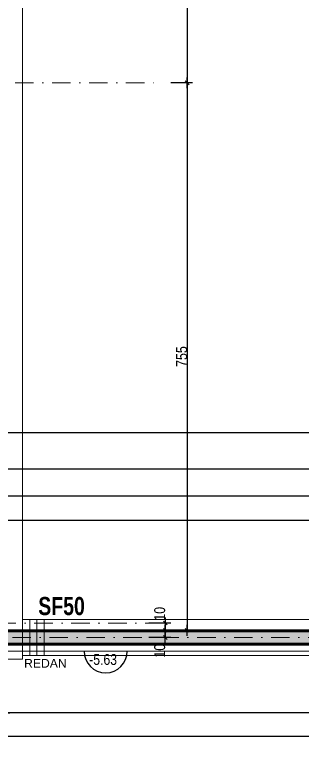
# Model space of a CAD drawing. Header units: centimetres. Extents: x 16433 to 114398, y -50094 to -12305.
# Drawn here: x 31896 to 32291, y -39192 to -38168 of the extents above; entities that cross this region are included whole.
import ezdxf
from ezdxf.enums import TextEntityAlignment as Align

# ---------------------------------------------------------------- set-up
doc = ezdxf.new("R2010")
doc.units = ezdxf.units.CM
doc.header["$LTSCALE"] = 0.5
doc.linetypes.add('TIRETPTX2', pattern=[50.8, 25.4, -12.7, 0, -12.7])
doc.layers.get('DEFPOINTS').update_dxf_attribs({"linetype": 'CONTINUOUS'})
for name, color, linetype in [('01_Cad_2', 5, 'CONTINUOUS'), ('01_cote_gen', 4, 'CONTINUOUS'), ('01_poch_murs', 253, 'CONTINUOUS'), ('01_texte', 230, 'CONTINUOUS'), ('AA_COTES', 2, 'CONTINUOUS')]:
    doc.layers.add(name, color=color, linetype=linetype)
for name, color, linetype, lineweight in [('01_murs_coup', 5, 'CONTINUOUS', 60), ('01_sem', 42, 'CONTINUOUS', 15), ('01_tram_axes', 2, 'TIRETPTX2', 9)]:
    doc.layers.add(name, color=color, linetype=linetype, lineweight=lineweight)
doc.styles.add('ARIAL', font='arial.ttf')
doc.styles.add('impact', font='impact.ttf')
doc.styles.add('MATTE_TXT', font='arial.ttf')
doc.styles.add('STYLE2', font='ARIALN.TTF')
doc.dimstyles.new('JB50', dxfattribs={"dimscale": 0.1, "dimtxt": 150, "dimasz": 15, "dimexe": 0.1, "dimexo": 0.1, "dimgap": 0.09, "dimtad": 1, "dimdec": 1, "dimdsep": 46, "dimtxsty": 'STYLE2', "dimblk1": 'BOND_G', "dimblk2": 'BOND_D', "dimsah": 1, "dimcen": 1.5, "dimdle": 0.01, "dimse1": 1, "dimse2": 1, "dimclrd": 4, "dimclre": 2, "dimclrt": 6, "dimazin": 2, "dimtfac": 2.333333, "dimtdec": 1, "dimtix": 1, "dimtmove": 2, "dimatfit": 3, "dimldrblk": 'BOND_G', "dimfxl": 1, "dimtolj": 1, "dimtzin": 0, "dimarcsym": 0})

# ---------------------------------------------------------------- blocks, each defined once
blk = doc.blocks.new('BOND_G')
at = {"layer": 'AA_COTES', "color": 0}
for p, q in [((0, -5), (0, 15)), ((5, 0), (-5, 0)), ((1.77, 1.77), (-1.77, -1.77))]:
    blk.add_line(p, q, dxfattribs=at)
blk = doc.blocks.new('BOND_D')
at = {"layer": 'AA_COTES', "color": 0}
for p, q in [((5, 0), (-5, 0)), ((-1.77, -1.77), (1.77, 1.77)), ((0, 5), (0, -15))]:
    blk.add_line(p, q, dxfattribs=at)
blk = doc.blocks.new('*D3814')
at = {"layer": '01_cote_gen', "color": 4, "lineweight": -2, "ltscale": 2, "transparency": 16777216}
blk.add_line((32133, -37696), (32133, -38260.1), dxfattribs=at)
at = {"layer": 'DEFPOINTS', "color": 0, "ltscale": 2}
for p in [(32099.1, -37694.5), (32077.2, -38261.6), (32133, -38261.6)]:
    blk.add_point(p, dxfattribs=at)
at = {"layer": '01_cote_gen', "color": 4, "lineweight": -2, "ltscale": 2, "transparency": 16777216, "xscale": 1.5, "yscale": 1.5, "zscale": 1.5}
for name, p, rotation in [('BOND_G', (32133, -37694.5), 90), ('BOND_D', (32133, -38261.6), 270)]:
    blk.add_blockref(name, p, dxfattribs=dict(at, rotation=rotation))
at = {"layer": '01_cote_gen', "color": 6, "ltscale": 2, "transparency": 16777216, "insert": (32125.3, -37978.1), "char_height": 15, "attachment_point": 5, "rotation": 90, "style": 'STYLE2'}
blk.add_mtext('\\A1;567', dxfattribs=at)
blk = doc.blocks.new('*D3815')
at = {"layer": '01_cote_gen', "color": 4, "lineweight": -2, "ltscale": 2, "transparency": 16777216}
blk.add_line((32133, -38263.1), (32133, -39015.1), dxfattribs=at)
at = {"layer": 'DEFPOINTS', "color": 0, "ltscale": 2}
for p in [(32099.1, -38261.6), (32099.1, -39016.6), (32133, -39016.6)]:
    blk.add_point(p, dxfattribs=at)
at = {"layer": '01_cote_gen', "color": 4, "lineweight": -2, "ltscale": 2, "transparency": 16777216, "xscale": 1.5, "yscale": 1.5, "zscale": 1.5}
for name, p, rotation in [('BOND_G', (32133, -38261.6), 90), ('BOND_D', (32133, -39016.6), 270)]:
    blk.add_blockref(name, p, dxfattribs=dict(at, rotation=rotation))
at = {"layer": '01_cote_gen', "color": 6, "ltscale": 2, "transparency": 16777216, "insert": (32125.4, -38639.1), "char_height": 15, "attachment_point": 5, "rotation": 90, "style": 'STYLE2'}
blk.add_mtext('\\A1;755', dxfattribs=at)
blk = doc.blocks.new('*D3816')
at = {"layer": '01_cote_gen', "color": 4, "lineweight": -2, "ltscale": 2, "transparency": 16777216}
blk.add_line((32102.9, -39008.1), (32102.9, -39015.1), dxfattribs=at)
at = {"layer": 'DEFPOINTS', "color": 0, "ltscale": 2}
for p in [(32105.4, -39006.6), (32102.9, -39016.6), (32123.1, -39016.6)]:
    blk.add_point(p, dxfattribs=at)
at = {"layer": '01_cote_gen', "color": 4, "lineweight": -2, "ltscale": 2, "transparency": 16777216, "xscale": 1.5, "yscale": 1.5, "zscale": 1.5}
for name, p, rotation in [('BOND_G', (32102.9, -39006.6), 90), ('BOND_D', (32102.9, -39016.6), 270)]:
    blk.add_blockref(name, p, dxfattribs=dict(at, rotation=rotation))
at = {"layer": '01_cote_gen', "color": 6, "ltscale": 2, "transparency": 16777216, "insert": (32095.2, -38993.9), "char_height": 15, "attachment_point": 5, "rotation": 90, "style": 'STYLE2'}
blk.add_mtext('\\A1;10', dxfattribs=at)
blk = doc.blocks.new('*D3817')
at = {"layer": '01_cote_gen', "color": 4, "lineweight": -2, "ltscale": 2, "transparency": 16777216}
blk.add_line((32102.9, -39018.1), (32102.9, -39025.1), dxfattribs=at)
at = {"layer": 'DEFPOINTS', "color": 0, "ltscale": 2}
for p in [(32099.9, -39016.6), (32100.7, -39026.6), (32102.9, -39026.6)]:
    blk.add_point(p, dxfattribs=at)
at = {"layer": '01_cote_gen', "color": 4, "lineweight": -2, "ltscale": 2, "transparency": 16777216, "xscale": 1.5, "yscale": 1.5, "zscale": 1.5}
for name, p, rotation in [('BOND_G', (32102.9, -39016.6), 90), ('BOND_D', (32102.9, -39026.6), 270)]:
    blk.add_blockref(name, p, dxfattribs=dict(at, rotation=rotation))
at = {"layer": '01_cote_gen', "color": 6, "ltscale": 2, "transparency": 16777216, "insert": (32095.2, -39044.8), "char_height": 15, "attachment_point": 5, "rotation": 90, "style": 'STYLE2'}
blk.add_mtext('\\A1;10', dxfattribs=at)
blk = doc.blocks.new('*D3849')
at = {"layer": '01_cote_gen', "color": 4, "lineweight": -2, "ltscale": 2, "transparency": 16777216}
blk.add_line((31882.7, -38864.6), (33571.6, -38864.6), dxfattribs=at)
at = {"layer": 'DEFPOINTS', "color": 0, "ltscale": 2}
for p in [(33573.1, -38864.6), (33573.1, -38917.4), (31881.2, -39099.4)]:
    blk.add_point(p, dxfattribs=at)
at = {"layer": '01_cote_gen', "color": 4, "lineweight": -2, "ltscale": 2, "transparency": 16777216, "xscale": 1.5, "yscale": 1.5, "zscale": 1.5, "rotation": 180}
blk.add_blockref('BOND_G', (31881.2, -38864.6), dxfattribs=at)
at = {"layer": '01_cote_gen', "color": 4, "lineweight": -2, "ltscale": 2, "transparency": 16777216, "xscale": 1.5, "yscale": 1.5, "zscale": 1.5}
blk.add_blockref('BOND_D', (33573.1, -38864.6), dxfattribs=at)
at = {"layer": '01_cote_gen', "color": 6, "ltscale": 2, "transparency": 16777216, "insert": (32727.2, -38856.9), "char_height": 15, "attachment_point": 5, "style": 'STYLE2'}
blk.add_mtext('\\A1;1692', dxfattribs=at)
blk = doc.blocks.new('*D3855')
at = {"layer": '01_cote_gen', "color": 4, "lineweight": -2, "ltscale": 2, "transparency": 16777216}
blk.add_line((31882.7, -38831), (33741.7, -38831), dxfattribs=at)
at = {"layer": 'DEFPOINTS', "color": 0, "ltscale": 2}
for p in [(31881.2, -38823.5), (33743.2, -38831), (33743.2, -38857.1)]:
    blk.add_point(p, dxfattribs=at)
at = {"layer": '01_cote_gen', "color": 4, "lineweight": -2, "ltscale": 2, "transparency": 16777216, "xscale": 1.5, "yscale": 1.5, "zscale": 1.5, "rotation": 180}
blk.add_blockref('BOND_G', (31881.2, -38831), dxfattribs=at)
at = {"layer": '01_cote_gen', "color": 4, "lineweight": -2, "ltscale": 2, "transparency": 16777216, "xscale": 1.5, "yscale": 1.5, "zscale": 1.5}
blk.add_blockref('BOND_D', (33743.2, -38831), dxfattribs=at)
at = {"layer": '01_cote_gen', "color": 6, "ltscale": 2, "transparency": 16777216, "insert": (32812.2, -38823.4), "char_height": 15, "attachment_point": 5, "style": 'STYLE2'}
blk.add_mtext('\\A1;1862', dxfattribs=at)
blk = doc.blocks.new('*D4084')
at = {"layer": '01_cote_gen', "color": 4, "lineweight": -2, "ltscale": 2, "transparency": 16777216}
blk.add_line((31194.7, -39162.6), (33571.6, -39162.6), dxfattribs=at)
at = {"layer": 'DEFPOINTS', "color": 0, "ltscale": 2}
for p in [(33573.1, -39162.6), (33573.1, -39168.8), (31193.2, -39176.3)]:
    blk.add_point(p, dxfattribs=at)
at = {"layer": '01_cote_gen', "color": 4, "lineweight": -2, "ltscale": 2, "transparency": 16777216, "xscale": 1.5, "yscale": 1.5, "zscale": 1.5, "rotation": 180}
blk.add_blockref('BOND_G', (31193.2, -39162.6), dxfattribs=at)
at = {"layer": '01_cote_gen', "color": 4, "lineweight": -2, "ltscale": 2, "transparency": 16777216, "xscale": 1.5, "yscale": 1.5, "zscale": 1.5}
blk.add_blockref('BOND_D', (33573.1, -39162.6), dxfattribs=at)
at = {"layer": '01_cote_gen', "color": 6, "ltscale": 2, "transparency": 16777216, "insert": (32383.1, -39154.9), "char_height": 15, "attachment_point": 5, "style": 'STYLE2'}
blk.add_mtext('\\A1;2380', dxfattribs=at)
blk = doc.blocks.new('*D4091')
at = {"layer": '01_cote_gen', "color": 4, "lineweight": -2, "ltscale": 2, "transparency": 16777216}
blk.add_line((33741.7, -39130.5), (31882.7, -39130.5), dxfattribs=at)
at = {"layer": 'DEFPOINTS', "color": 0, "ltscale": 2}
for p in [(31881.2, -39094.4), (33743.2, -39094.4), (31881.2, -39130.5)]:
    blk.add_point(p, dxfattribs=at)
at = {"layer": '01_cote_gen', "color": 4, "lineweight": -2, "ltscale": 2, "transparency": 16777216, "xscale": 1.5, "yscale": 1.5, "zscale": 1.5, "rotation": 180}
blk.add_blockref('BOND_D', (31881.2, -39130.5), dxfattribs=at)
at = {"layer": '01_cote_gen', "color": 4, "lineweight": -2, "ltscale": 2, "transparency": 16777216, "xscale": 1.5, "yscale": 1.5, "zscale": 1.5}
blk.add_blockref('BOND_G', (33743.2, -39130.5), dxfattribs=at)
at = {"layer": '01_cote_gen', "color": 6, "ltscale": 2, "transparency": 16777216, "insert": (32812.2, -39122.8), "char_height": 15, "attachment_point": 5, "style": 'STYLE2'}
blk.add_mtext('\\A1;1862', dxfattribs=at)

msp = doc.modelspace()

# ---------------------------------------------------------------- hatches: boundary and pattern name
at = {"layer": '01_poch_murs', "ltscale": 2}
h = msp.add_hatch(color=256, dxfattribs=at)
h.dxf.hatch_style = 1
h.paths.add_polyline_path([(33753.129, -39017.616), (31184.16, -39017.616), (31184.16, -39575.613), (31039.167, -39575.613), (31039.167, -39600.61), (31057.167, -39600.61), (31057.167, -39593.613), (31184.16, -39593.613), (31184.16, -39929.602), (31177.162, -39929.602), (31177.162, -39947.602), (31202.133, -39947.602), (31202.133, -39035.616), (33563.133, -39035.616), (33563.133, -40135.58), (33583.133, -40135.58), (33583.133, -39035.616), (33733.129, -39035.616), (33733.129, -40362.58), (33563.133, -40362.58), (33563.133, -41213.6), (31224.17, -41213.6), (31224.17, -40504.6), (31204.17, -40504.6), (31204.17, -41213.6), (30874.176, -41213.6), (30874.176, -40504.6), (30856.176, -40504.6), (30856.176, -41233.6), (33583.133, -41233.6), (33583.133, -40382.58), (33753.129, -40382.58)])
h.paths.add_polyline_path([(31572.133, -39653.62), (31552.133, -39653.62), (31552.133, -39947.622), (31572.133, -39947.622)], flags=17)
h.paths.add_polyline_path([(31855.133, -39653.62), (31835.133, -39653.62), (31835.133, -39947.622), (31855.133, -39947.622)], flags=17)
h.paths.add_polyline_path([(32145.133, -39653.62), (32125.133, -39653.62), (32125.133, -39947.622), (32145.133, -39947.622)], flags=17)
h.paths.add_polyline_path([(32435.133, -39653.62), (32415.133, -39653.62), (32415.133, -39947.622), (32435.133, -39947.622)], flags=17)
h.paths.add_polyline_path([(32719.133, -39653.62), (32699.133, -39653.62), (32699.133, -39947.622), (32719.133, -39947.622)], flags=17)
h.paths.add_polyline_path([(33009.133, -39653.62), (32989.133, -39653.62), (32989.133, -39947.622), (33009.133, -39947.622)], flags=17)
h.paths.add_polyline_path([(33293.133, -39653.62), (33273.133, -39653.62), (33273.133, -39947.622), (33293.133, -39947.622)], flags=17)
h.paths.add_polyline_path([(30874.162, -39017.616), (30856.162, -39017.616), (30856.162, -39669.587), (30874.162, -39669.587)])
h.paths.add_polyline_path([(31057.167, -39702.607), (31039.167, -39702.607), (31039.167, -39986.596), (30874.167, -39986.597), (30874.167, -39783.597), (30856.166, -39783.597), (30856.167, -40004.594), (31057.167, -40004.596), (31057.167, -39947.602), (31076.755, -39947.602), (31076.755, -39929.602), (31057.167, -39929.602)])
h.paths.add_polyline_path([(30854.148, -39017.616), (30355.166, -39017.543), (30355.166, -39035.543), (30836.162, -39035.613), (30836.162, -39653.586), (30518.163, -39653.586), (30518.163, -39929.587), (30474.163, -39929.587), (30474.163, -39947.587), (30518.163, -39947.587), (30518.163, -40004.594), (30854.162, -40004.594), (30854.162, -39778.587), (30836.162, -39778.587), (30836.164, -39986.594), (30536.113, -39986.594), (30536.183, -39669.589), (30836.163, -39669.587), (30836.162, -39676.59), (30854.162, -39676.589)])

# ---------------------------------------------------------------- linework, layer by layer
at = {"layer": '01_Cad_2'}
msp.add_line((34052.925, -38744.196), (28112.925, -38744.196), dxfattribs=at)
at = {"layer": '01_Cad_2', "color": 2}
msp.add_line((34002.925, -38794.196), (28162.925, -38794.196), dxfattribs=at)
at = {"layer": '01_murs_coup'}
for p, q in [((31184.16, -39017.616), (33753.129, -39017.616)), ((31202.133, -39035.616), (33563.133, -39035.616))]:
    msp.add_line(p, q, dxfattribs=at)
at = {"layer": '01_sem', "ltscale": 2}
for p, q in [((31906.176, -39001.592), (31906.176, -37769.512)), ((31906.176, -39001.592), (33753.129, -39001.592)), ((31906.176, -39001.592), (31906.176, -39051.592)), ((31916.176, -39001.592), (31916.176, -39051.592)), ((31926.176, -39001.592), (31926.176, -39051.592)), ((31936.176, -39001.592), (31936.176, -39051.592)), ((31873.164, -39045.616), (33553.133, -39045.616)), ((31218.166, -39056.616), (31906.176, -39056.616)), ((31906.176, -39051.592), (31906.176, -39056.616)), ((31906.176, -39051.592), (33548.133, -39051.592))]:
    msp.add_line(p, q, dxfattribs=at)
at = {"layer": '01_texte'}
msp.add_arc((32020.776, -39045.616), 29.637, 180, 0, dxfattribs=at)
at = {"layer": '01_tram_axes', "ltscale": 2}
for p, q in [((31132.548, -38261.567), (32099.064, -38261.567)), ((32100.576, -39006.599), (30314.692, -39006.599)), ((29328.511, -39016.616), (32099.064, -39016.616)), ((30314.469, -39026.592), (33833.219, -39026.592))]:
    msp.add_line(p, q, dxfattribs=at)

# ---------------------------------------------------------------- texts
at = {"layer": '01_texte', "style": 'impact'}
msp.add_text('SF50', height=25, dxfattribs=at).set_placement((31960.016, -39003.182), align=Align.BOTTOM_CENTER)
at = {"layer": '01_texte', "style": 'MATTE_TXT', "width": 0.8}
msp.add_text('-5.63', height=15, dxfattribs=at).set_placement((32017.252, -39068.891), align=Align.BOTTOM_CENTER)
at = {"layer": '01_texte', "style": 'ARIAL'}
msp.add_text('REDAN', height=12, dxfattribs=at).set_placement((31908.415, -39068.182))

# ---------------------------------------------------------------- dimensions: what is measured, and where the dimension line sits
at = {"layer": '01_cote_gen', "ltscale": 2}
for base, p1, p2, picture, middle in [((32132.995, -38261.567), (32099.064, -37694.548), (32077.161, -38261.567), '*D3814', (32125.327, -37978.057)), ((32132.995, -39016.616), (32099.064, -38261.567), (32099.064, -39016.616), '*D3815', (32125.358, -38639.091))]:
    dim = msp.add_linear_dim(base=base, p1=p1, p2=p2, angle=90, dimstyle='JB50', dxfattribs=at)
    dim.commit()
    dim.dimension.update_dxf_attribs({"geometry": picture, "text_midpoint": middle})
for base, p1, p2, picture, middle in [((33743.202, -38831.031), (31881.176, -38823.531), (33743.202, -38857.117), '*D3855', (32812.189, -38823.363)), ((33573.133, -38864.617), (31881.176, -39099.364), (33573.133, -38917.353), '*D3849', (32727.155, -38856.95)), ((31881.176, -39130.495), (33743.202, -39094.445), (31881.176, -39094.445), '*D4091', (32812.189, -39122.828)), ((33573.133, -39162.59), (31193.166, -39176.309), (33573.133, -39168.75), '*D4084', (32383.15, -39154.922))]:
    dim = msp.add_linear_dim(base=base, p1=p1, p2=p2, dimstyle='JB50', dxfattribs=at)
    dim.commit()
    dim.dimension.update_dxf_attribs({"geometry": picture, "text_midpoint": middle})
for base, p1, p2, picture, middle in [((32102.906, -39016.616), (32105.39, -39006.599), (32123.146, -39016.616), '*D3816', (32095.239, -38993.929)), ((32102.906, -39026.592), (32099.944, -39016.616), (32100.71, -39026.592), '*D3817', (32095.239, -39044.79))]:
    dim = msp.add_linear_dim(base=base, p1=p1, p2=p2, angle=90, dimstyle='JB50', dxfattribs=at)
    dim.commit()
    dim.dimension.update_dxf_attribs({"geometry": picture, "text_midpoint": middle, "dimtype": 160})

doc.saveas('drawing.dxf')
